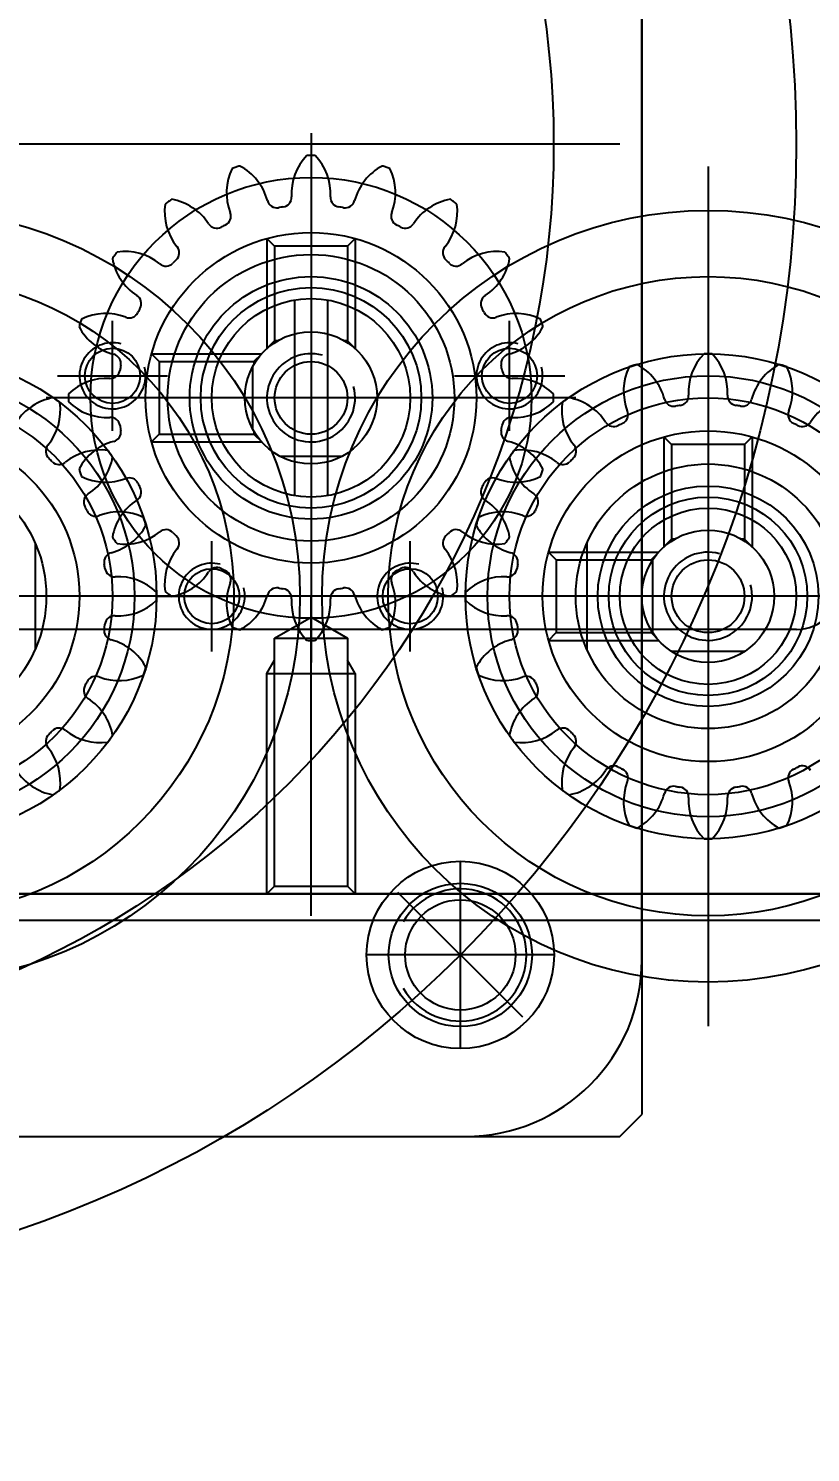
# Model space of a CAD drawing. Header units: inches. Extents: x 0 to 77285, y -118 to 40065.
# Drawn here: x 15796.8 to 15832.3, y 25971.2 to 26035.8 of the extents above; entities that cross this region are included whole.
import ezdxf

# ---------------------------------------------------------------- set-up
doc = ezdxf.new("R2010")
doc.units = ezdxf.units.IN
doc.header["$LTSCALE"] = 5
doc.header["$MEASUREMENT"] = 0
doc.layers.add('A', color=8, linetype='Continuous')
doc.styles.add('SCI', font='')
doc.styles.get('SCI').set_extended_font_data('Gulim')
doc.dimstyles.new('SCH', dxfattribs={"dimtxt": 2.5, "dimasz": 2, "dimexe": 1.25, "dimexo": 0.625, "dimtad": 1, "dimdec": 8, "dimtxsty": 'SCI', "dimcen": 2.5, "dimclrd": 4, "dimclre": 4, "dimclrt": 7, "dimadec": 8, "dimazin": 2, "dimtfac": 1, "dimtdec": 8, "dimtmove": 0, "dimatfit": 3, "dimfxl": 1, "dimarcsym": 0})

# ---------------------------------------------------------------- blocks, each defined once
blk = doc.blocks.new('A$Cc399747e')
for p, q in [((1459.797, 291), (1458.797, 290)), ((1547.797, 291), (1459.797, 291)), ((1540.797, 291), (1466.797, 291)), ((1458.797, 202), (1458.797, 290)), ((1467.027, 287.02), (1467.027, 278.52)), ((1455.797, 247), (1455.797, 286)), ((1464.199, 285.599), (1469.856, 279.942)), ((1458.797, 283), (1458.797, 276)), ((1462.777, 282.77), (1471.277, 282.77)), ((1473.797, 281), (1473.797, 266.447)), ((1617.797, 280), (1042.797, 280)), ((1472.147, 279.65), (1471.797, 280)), ((1471.797, 270), (1471.797, 280)), ((1475.797, 280), (1475.447, 279.65)), ((1475.797, 280), (1475.797, 270)), ((1455.797, 253.5), (1455.797, 279.5)), ((1475.447, 279.65), (1472.147, 279.65)), ((1472.147, 268.4), (1472.147, 279.65)), ((1475.447, 279.65), (1475.447, 268.4)), ((1455.797, 254.5), (1455.797, 278.5)), ((1458.797, 276), (1458.797, 209)), ((1471.797, 270), (1472.147, 269.394)), ((1475.797, 270), (1471.797, 270)), ((1473.797, 245.5), (1473.797, 269.5)), ((1475.797, 270), (1475.447, 269.394)), ((1454.14, 269.001), (1457.454, 269.001)), ((1461.297, 264.102), (1461.297, 268.898)), ((1469.297, 269), (1469.297, 264)), ((1478.297, 269), (1478.297, 264)), ((1486.297, 264.102), (1486.297, 268.898)), ((1463.026, 268.5), (1458.033, 268.5)), ((1458.383, 268.15), (1458.033, 268.5)), ((1458.298, 268.157), (1458.298, 264.843)), ((1458.383, 268.021), (1458.383, 268.15)), ((1462.676, 268.15), (1458.383, 268.15)), ((1463.026, 268.5), (1462.676, 268.15)), ((1462.676, 264.85), (1462.676, 268.15)), ((1473.797, 267.447), (1472.147, 268.4)), ((1475.447, 268.4), (1472.147, 268.4)), ((1475.447, 268.4), (1473.797, 267.447)), ((1436.297, 266.5), (1475.297, 266.5)), ((1442.797, 266.5), (1468.797, 266.5)), ((1443.797, 266.5), (1467.797, 266.5)), ((1471.797, 266.5), (1466.797, 266.5)), ((1472.297, 266.5), (1511.297, 266.5)), ((1480.797, 266.5), (1475.797, 266.5)), ((1478.797, 266.5), (1504.797, 266.5)), ((1479.797, 266.5), (1503.797, 266.5)), ((1458.383, 264.85), (1458.033, 264.5)), ((1458.383, 264.85), (1458.383, 264.979)), ((1462.676, 264.85), (1458.383, 264.85)), ((1463.026, 264.5), (1462.676, 264.85)), ((1473.797, 250), (1473.797, 265)), ((1453.797, 259.272), (1453.797, 264.264)), ((1454.147, 263.914), (1453.797, 264.264)), ((1457.447, 263.914), (1457.797, 264.264)), ((1457.797, 259.272), (1457.797, 264.264)), ((1463.026, 264.5), (1458.033, 264.5)), ((1454.147, 263.914), (1454.277, 263.914)), ((1454.147, 259.622), (1454.147, 263.914)), ((1457.318, 263.914), (1457.447, 263.914)), ((1457.447, 259.622), (1457.447, 263.914)), ((1473.797, 252), (1473.797, 263)), ((1473.047, 253.063), (1473.047, 261.937)), ((1474.547, 253.063), (1474.547, 261.937)), ((1475.22, 260.141), (1472.374, 260.141)), ((1453.797, 259.272), (1454.147, 259.622)), ((1454.147, 259.622), (1457.447, 259.622)), ((1457.797, 259.272), (1457.447, 259.622)), ((1481.026, 259.5), (1476.033, 259.5)), ((1476.383, 259.15), (1476.033, 259.5)), ((1476.383, 259.021), (1476.383, 259.15)), ((1480.676, 259.15), (1476.383, 259.15)), ((1481.026, 259.5), (1480.676, 259.15)), ((1480.676, 255.85), (1480.676, 259.15)), ((1464.797, 259), (1464.797, 254)), ((1476.438, 258.923), (1476.438, 256.077)), ((1482.797, 259), (1482.797, 254)), ((1461.797, 257.5), (1485.797, 257.5)), ((1466.297, 257.5), (1481.297, 257.5)), ((1468.297, 257.5), (1479.297, 257.5)), ((1467.297, 256.5), (1462.297, 256.5)), ((1485.297, 256.5), (1480.297, 256.5)), ((1476.383, 255.85), (1476.033, 255.5)), ((1476.383, 255.85), (1476.383, 255.979)), ((1480.676, 255.85), (1476.383, 255.85)), ((1481.026, 255.5), (1480.676, 255.85)), ((1471.797, 250.272), (1471.797, 255.264)), ((1472.147, 254.914), (1471.797, 255.264)), ((1475.447, 254.914), (1475.797, 255.264)), ((1475.797, 250.272), (1475.797, 255.264)), ((1481.026, 255.5), (1476.033, 255.5)), ((1472.147, 254.914), (1472.277, 254.914)), ((1472.147, 250.622), (1472.147, 254.914)), ((1475.318, 254.914), (1475.447, 254.914)), ((1475.447, 250.622), (1475.447, 254.914)), ((1471.797, 250.272), (1472.147, 250.622)), ((1472.147, 250.622), (1475.447, 250.622)), ((1475.797, 250.272), (1475.447, 250.622)), ((1459.797, 246), (1547.797, 246))]:
    blk.add_line(p, q)
at = {"ltscale": 3}
for p, q in [((1042.797, 281.2), (1617.797, 281.2)), ((1042.797, 280), (1617.797, 280)), ((1451.787, 268), (1547.787, 268))]:
    blk.add_line(p, q, dxfattribs=at)
for centre, radius in [((1503.797, 246), 52.001), ((1503.797, 246), 52.001), ((1467.027, 282.77), 4.25), ((1503.797, 246), 41), ((1467.027, 282.77), 3.25), ((1467.027, 282.77), 2.5), ((1455.797, 266.5), 17.5), ((1491.797, 266.5), 17.5), ((1455.797, 266.5), 14.5), ((1491.797, 266.5), 14.5), ((1455.797, 266.5), 11), ((1491.797, 266.5), 11), ((1455.797, 266.5), 10), ((1491.797, 266.5), 10), ((1455.797, 266.5), 9), ((1491.797, 266.5), 9), ((1455.797, 266.5), 7.5), ((1491.797, 266.5), 7.5), ((1455.797, 266.5), 6), ((1491.797, 266.5), 6), ((1455.797, 266.5), 5), ((1455.797, 266.5), 4.5), ((1455.797, 266.5), 4), ((1455.797, 266.5), 3), ((1455.797, 266.5), 3), ((1455.797, 266.5), 1.65), ((1473.797, 257.5), 10), ((1469.297, 266.5), 1.25), ((1478.297, 266.5), 1.25), ((1473.797, 257.5), 7.5), ((1473.797, 257.5), 6.5), ((1473.797, 257.5), 5.5), ((1473.797, 257.5), 5), ((1473.797, 257.5), 4.5), ((1473.797, 257.5), 4.5), ((1473.797, 257.5), 3), ((1473.797, 257.5), 3), ((1473.797, 257.5), 1.65), ((1464.797, 256.5), 1.25), ((1482.797, 256.5), 1.25), ((1503.797, 228), 20), ((1503.797, 228), 18.5)]:
    blk.add_circle(centre, radius)
for centre, radius, start, end in [((1466.797, 283), 8, 90, 180), ((1467.027, 282.77), 3, 30, 330), ((1457.409, 275.758), 2.5, 135.86546, 183.15785), ((1455.797, 266.5), 11, 90, 90.94936), ((1455.797, 266.5), 11, 89.05064, 90), ((1454.185, 275.758), 2.5, 356.84215, 44.13454), ((1454.47, 275.803), 2.5, 153.86546, 201.15785), ((1455.797, 266.5), 11, 108, 108.94936), ((1455.797, 266.5), 11, 107.05064, 108), ((1451.403, 274.806), 2.5, 14.84215, 62.13454), ((1460.191, 274.806), 2.5, 117.86546, 165.15785), ((1455.797, 266.5), 11, 72, 72.94936), ((1455.797, 266.5), 11, 71.05064, 72), ((1457.125, 275.803), 2.5, 338.84215, 26.13454), ((1454.247, 275.56), 0.442, 194.84215, 279.71096), ((1454.472, 275.596), 0.442, 278.28904, 3.15785), ((1457.122, 275.596), 0.442, 176.84215, 261.71096), ((1457.348, 275.56), 0.442, 260.28904, 345.15785), ((1462.543, 273.042), 2.5, 99.86546, 147.15785), ((1459.935, 274.937), 2.5, 320.84215, 8.13454), ((1455.797, 266.5), 11, 54, 54.94936), ((1455.797, 266.5), 11, 53.05064, 54), ((1487.66, 274.937), 2.5, 171.86546, 219.15785), ((1491.797, 266.5), 11, 126, 126.94936), ((1491.797, 266.5), 11, 125.05064, 126), ((1485.052, 273.042), 2.5, 32.84215, 80.13454), ((1451.726, 274.741), 0.442, 296.28904, 21.15785), ((1455.797, 266.5), 8.75, 99, 99.71096), ((1455.797, 266.5), 8.75, 98.28904, 99), ((1455.797, 266.5), 8.75, 81, 81.71096), ((1455.797, 266.5), 8.75, 80.28904, 81), ((1459.868, 274.741), 0.442, 158.84215, 243.71096), ((1451.523, 274.637), 0.442, 212.84215, 297.71096), ((1455.797, 266.5), 8.75, 117, 117.71096), ((1455.797, 266.5), 8.75, 116.28904, 117), ((1455.797, 266.5), 8.75, 63, 63.71096), ((1455.797, 266.5), 8.75, 62.28904, 63), ((1460.071, 274.637), 0.442, 242.28904, 327.15785), ((1462.215, 273.08), 0.442, 140.84215, 225.71096), ((1485.379, 273.08), 0.442, 314.28904, 39.15785), ((1455.797, 266.5), 8.75, 45, 45.71096), ((1455.797, 266.5), 8.75, 44.28904, 45), ((1462.377, 272.918), 0.442, 224.28904, 309.15785), ((1464.234, 270.637), 2.5, 81.86546, 129.15785), ((1462.339, 273.246), 2.5, 302.84215, 350.13454), ((1455.797, 266.5), 11, 36, 36.94936), ((1455.797, 266.5), 11, 35.05064, 36), ((1491.797, 266.5), 11, 144, 144.94936), ((1485.255, 273.246), 2.5, 189.86546, 237.15785), ((1491.797, 266.5), 11, 143.05064, 144), ((1483.36, 270.637), 2.5, 50.84215, 98.13454), ((1485.218, 272.918), 0.442, 230.84215, 315.71096), ((1491.797, 266.5), 8.75, 135, 135.71096), ((1491.797, 266.5), 8.75, 134.28904, 135), ((1463.935, 270.774), 0.442, 122.84215, 207.71096), ((1483.66, 270.774), 0.442, 332.28904, 57.15785), ((1455.797, 266.5), 8.75, 27, 27.71096), ((1455.797, 266.5), 8.75, 26.28904, 27), ((1464.038, 270.571), 0.442, 206.28904, 291.15785), ((1465.1, 267.828), 2.5, 63.86546, 111.15785), ((1455.797, 266.5), 11, 18, 18.94936), ((1491.797, 266.5), 11, 161.05064, 162), ((1482.495, 267.828), 2.5, 68.84215, 116.13454), ((1483.556, 270.571), 0.442, 248.84215, 333.71096), ((1491.797, 266.5), 8.75, 153, 153.71096), ((1491.797, 266.5), 8.75, 152.28904, 153), ((1464.104, 270.894), 2.5, 284.84215, 332.13454), ((1455.797, 266.5), 11, 17.05064, 18), ((1491.797, 266.5), 11, 162, 162.94936), ((1483.491, 270.894), 2.5, 207.86546, 255.15785), ((1455.797, 266.5), 2, 255, 195), ((1464.857, 268.051), 0.442, 104.84215, 189.71096), ((1475.409, 266.758), 2.5, 135.86546, 183.15785), ((1473.797, 257.5), 11, 90, 90.94936), ((1473.797, 257.5), 11, 89.05064, 90), ((1472.185, 266.758), 2.5, 356.84215, 44.13454), ((1482.737, 268.051), 0.442, 350.28904, 75.15785), ((1455.797, 266.5), 8.75, 9, 9.71096), ((1455.797, 266.5), 8.75, 8.28904, 9), ((1464.893, 267.825), 0.442, 188.28904, 273.15785), ((1469.297, 266.5), 1.5, 255, 195), ((1472.47, 266.803), 2.5, 153.86546, 201.15785), ((1473.797, 257.5), 11, 108, 108.94936), ((1473.797, 257.5), 11, 107.05064, 108), ((1469.403, 265.806), 2.5, 14.84215, 62.13454), ((1478.191, 265.806), 2.5, 117.86546, 165.15785), ((1478.297, 266.5), 1.5, 255, 195), ((1473.797, 257.5), 11, 72, 72.94936), ((1473.797, 257.5), 11, 71.05064, 72), ((1475.125, 266.803), 2.5, 338.84215, 26.13454), ((1482.702, 267.825), 0.442, 266.84215, 351.71096), ((1491.797, 266.5), 8.75, 171, 171.71096), ((1491.797, 266.5), 8.75, 170.28904, 171), ((1465.055, 264.888), 2.5, 45.86546, 93.15785), ((1482.54, 264.888), 2.5, 86.84215, 134.13454), ((1465.055, 268.112), 2.5, 266.84215, 314.13454), ((1455.797, 266.5), 11, 360, 0.94936), ((1455.797, 266.5), 11, 359.05064, 0), ((1469.66, 265.937), 2.5, 171.86546, 219.15785), ((1473.797, 257.5), 11, 126, 126.94936), ((1473.797, 257.5), 11, 125.05064, 126), ((1467.052, 264.042), 2.5, 32.84215, 80.13454), ((1472.247, 266.56), 0.442, 194.84215, 279.71096), ((1473.797, 257.5), 8.75, 99, 99.71096), ((1473.797, 257.5), 8.75, 98.28904, 99), ((1472.472, 266.596), 0.442, 278.28904, 3.15785), ((1475.122, 266.596), 0.442, 176.84215, 261.71096), ((1473.797, 257.5), 8.75, 81, 81.71096), ((1473.797, 257.5), 8.75, 80.28904, 81), ((1475.348, 266.56), 0.442, 260.28904, 345.15785), ((1480.543, 264.042), 2.5, 99.86546, 147.15785), ((1477.935, 265.937), 2.5, 320.84215, 8.13454), ((1473.797, 257.5), 11, 54, 54.94936), ((1473.797, 257.5), 11, 53.05064, 54), ((1491.797, 266.5), 11, 179.05064, 180), ((1491.797, 266.5), 11, 180, 180.94936), ((1482.54, 268.112), 2.5, 225.86546, 273.15785), ((1464.893, 265.175), 0.442, 86.84215, 171.71096), ((1469.726, 265.741), 0.442, 296.28904, 21.15785), ((1477.868, 265.741), 0.442, 158.84215, 243.71096), ((1482.702, 265.175), 0.442, 8.28904, 93.15785), ((1464.857, 264.95), 0.442, 170.28904, 255.15785), ((1455.797, 266.5), 8.75, 350.28904, 351), ((1455.797, 266.5), 8.75, 351, 351.71096), ((1469.523, 265.637), 0.442, 212.84215, 297.71096), ((1473.797, 257.5), 8.75, 117, 117.71096), ((1473.797, 257.5), 8.75, 116.28904, 117), ((1473.797, 257.5), 8.75, 63, 63.71096), ((1473.797, 257.5), 8.75, 62.28904, 63), ((1478.071, 265.637), 0.442, 242.28904, 327.15785), ((1482.737, 264.95), 0.442, 284.84215, 9.71096), ((1491.797, 266.5), 8.75, 188.28904, 189), ((1491.797, 266.5), 8.75, 189, 189.71096), ((1464.104, 262.106), 2.5, 27.86546, 75.15785), ((1467.379, 264.08), 0.442, 314.28904, 39.15785), ((1480.215, 264.08), 0.442, 140.84215, 225.71096), ((1483.491, 262.106), 2.5, 104.84215, 152.13454), ((1473.797, 257.5), 11, 144, 144.94936), ((1467.255, 264.246), 2.5, 189.86546, 237.15785), ((1473.797, 257.5), 11, 143.05064, 144), ((1465.36, 261.637), 2.5, 50.84215, 98.13454), ((1467.218, 263.918), 0.442, 230.84215, 315.71096), ((1473.797, 257.5), 8.75, 135, 135.71096), ((1473.797, 257.5), 8.75, 134.28904, 135), ((1473.797, 257.5), 8.75, 45, 45.71096), ((1473.797, 257.5), 8.75, 44.28904, 45), ((1480.377, 263.918), 0.442, 224.28904, 309.15785), ((1482.234, 261.637), 2.5, 81.86546, 129.15785), ((1480.339, 264.246), 2.5, 302.84215, 350.13454), ((1473.797, 257.5), 11, 36, 36.94936), ((1473.797, 257.5), 11, 35.05064, 36), ((1465.1, 265.172), 2.5, 248.84215, 296.13454), ((1455.797, 266.5), 11, 341.05064, 342), ((1455.797, 266.5), 11, 342, 342.94936), ((1491.797, 266.5), 11, 197.05064, 198), ((1491.797, 266.5), 11, 198, 198.94936), ((1482.495, 265.172), 2.5, 243.86546, 291.15785), ((1463.935, 262.226), 0.442, 152.28904, 237.15785), ((1455.797, 266.5), 8.75, 332.28904, 333), ((1455.797, 266.5), 8.75, 333, 333.71096), ((1464.038, 262.429), 0.442, 68.84215, 153.71096), ((1483.556, 262.429), 0.442, 26.28904, 111.15785), ((1483.66, 262.226), 0.442, 302.84215, 27.71096), ((1491.797, 266.5), 8.75, 206.28904, 207), ((1491.797, 266.5), 8.75, 207, 207.71096), ((1462.339, 259.754), 2.5, 9.86546, 57.15785), ((1465.66, 261.774), 0.442, 332.28904, 57.15785), ((1481.935, 261.774), 0.442, 122.84215, 207.71096), ((1485.255, 259.754), 2.5, 122.84215, 170.13454), ((1473.797, 257.5), 11, 161.05064, 162), ((1464.495, 258.828), 2.5, 68.84215, 116.13454), ((1465.556, 261.571), 0.442, 248.84215, 333.71096), ((1473.797, 257.5), 8.75, 153, 153.71096), ((1473.797, 257.5), 8.75, 152.28904, 153), ((1473.797, 257.5), 8.75, 27, 27.71096), ((1473.797, 257.5), 8.75, 26.28904, 27), ((1482.038, 261.571), 0.442, 206.28904, 291.15785), ((1483.1, 258.828), 2.5, 63.86546, 111.15785), ((1473.797, 257.5), 11, 18, 18.94936), ((1455.797, 266.5), 8.75, 315, 315.71096), ((1462.377, 260.082), 0.442, 50.84215, 135.71096), ((1464.234, 262.363), 2.5, 230.84215, 278.13454), ((1473.797, 257.5), 11, 162, 162.94936), ((1465.491, 261.894), 2.5, 207.86546, 255.15785), ((1482.104, 261.894), 2.5, 284.84215, 332.13454), ((1483.36, 262.363), 2.5, 261.86546, 309.15785), ((1473.797, 257.5), 11, 17.05064, 18), ((1485.218, 260.082), 0.442, 44.28904, 129.15785), ((1491.797, 266.5), 8.75, 224.28904, 225), ((1462.215, 259.921), 0.442, 134.28904, 219.15785), ((1455.797, 266.5), 8.75, 314.28904, 315), ((1455.797, 266.5), 11, 323.05064, 324), ((1455.797, 266.5), 11, 324, 324.94936), ((1491.797, 266.5), 11, 215.05064, 216), ((1491.797, 266.5), 11, 216, 216.94936), ((1491.797, 266.5), 8.75, 225, 225.71096), ((1485.379, 259.921), 0.442, 320.84215, 45.71096), ((1459.935, 258.063), 2.5, 351.86546, 39.15785), ((1464.737, 259.051), 0.442, 350.28904, 75.15785), ((1473.797, 257.5), 2, 255, 195), ((1482.857, 259.051), 0.442, 104.84215, 189.71096), ((1487.66, 258.063), 2.5, 140.84215, 188.13454), ((1449.052, 259.958), 2.5, 279.86546, 327.15785), ((1451.523, 258.363), 0.442, 62.28904, 147.15785), ((1455.797, 266.5), 8.75, 242.28904, 243), ((1455.797, 266.5), 8.75, 243, 243.71096), ((1451.726, 258.259), 0.442, 338.84215, 63.71096), ((1459.868, 258.259), 0.442, 116.28904, 201.15785), ((1455.797, 266.5), 8.75, 296.28904, 297), ((1455.797, 266.5), 8.75, 297, 297.71096), ((1460.071, 258.363), 0.442, 32.84215, 117.71096), ((1462.543, 259.958), 2.5, 212.84215, 260.13454), ((1464.54, 255.888), 2.5, 86.84215, 134.13454), ((1464.702, 258.825), 0.442, 266.84215, 351.71096), ((1473.797, 257.5), 8.75, 171, 171.71096), ((1473.797, 257.5), 8.75, 170.28904, 171), ((1473.797, 257.5), 8.75, 9, 9.71096), ((1473.797, 257.5), 8.75, 8.28904, 9), ((1482.893, 258.825), 0.442, 188.28904, 273.15785), ((1483.055, 255.888), 2.5, 45.86546, 93.15785), ((1485.052, 259.958), 2.5, 279.86546, 327.15785), ((1454.47, 257.197), 2.5, 158.84215, 206.13454), ((1454.247, 257.44), 0.442, 80.28904, 165.15785), ((1455.797, 266.5), 8.75, 260.28904, 261), ((1455.797, 266.5), 8.75, 261, 261.71096), ((1454.472, 257.405), 0.442, 356.84215, 81.71096), ((1457.122, 257.405), 0.442, 98.28904, 183.15785), ((1455.797, 266.5), 8.75, 278.28904, 279), ((1455.797, 266.5), 8.75, 279, 279.71096), ((1457.348, 257.44), 0.442, 14.84215, 99.71096), ((1457.125, 257.197), 2.5, 333.86546, 21.15785), ((1464.797, 256.5), 1.5, 255, 195), ((1482.797, 256.5), 1.5, 255, 195), ((1451.403, 258.194), 2.5, 297.86546, 345.15785), ((1457.409, 257.242), 2.5, 176.84215, 224.13454), ((1454.185, 257.242), 2.5, 315.86546, 3.15785), ((1460.191, 258.194), 2.5, 194.84215, 242.13454), ((1455.797, 266.5), 11, 305.05064, 306), ((1455.797, 266.5), 11, 306, 306.94936), ((1473.797, 257.5), 11, 179.05064, 180), ((1473.797, 257.5), 11, 180, 180.94936), ((1464.54, 259.112), 2.5, 225.86546, 273.15785), ((1483.055, 259.112), 2.5, 266.84215, 314.13454), ((1473.797, 257.5), 11, 360, 0.94936), ((1473.797, 257.5), 11, 359.05064, 0), ((1491.797, 266.5), 11, 233.05064, 234), ((1491.797, 266.5), 11, 234, 234.94936), ((1464.702, 256.175), 0.442, 8.28904, 93.15785), ((1482.893, 256.175), 0.442, 86.84215, 171.71096), ((1455.797, 266.5), 11, 251.05064, 252), ((1455.797, 266.5), 11, 252, 252.94936), ((1455.797, 266.5), 11, 287.05064, 288), ((1455.797, 266.5), 11, 288, 288.94936), ((1464.737, 255.95), 0.442, 284.84215, 9.71096), ((1473.797, 257.5), 8.75, 188.28904, 189), ((1473.797, 257.5), 8.75, 189, 189.71096), ((1482.857, 255.95), 0.442, 170.28904, 255.15785), ((1473.797, 257.5), 8.75, 350.28904, 351), ((1473.797, 257.5), 8.75, 351, 351.71096), ((1455.797, 266.5), 11, 269.05064, 270), ((1455.797, 266.5), 11, 270, 270.94936), ((1465.491, 253.106), 2.5, 104.84215, 152.13454), ((1482.104, 253.106), 2.5, 27.86546, 75.15785), ((1473.797, 257.5), 11, 197.05064, 198), ((1473.797, 257.5), 11, 198, 198.94936), ((1464.495, 256.172), 2.5, 243.86546, 291.15785), ((1465.556, 253.429), 0.442, 26.28904, 111.15785), ((1482.038, 253.429), 0.442, 68.84215, 153.71096), ((1483.1, 256.172), 2.5, 248.84215, 296.13454), ((1473.797, 257.5), 11, 341.05064, 342), ((1473.797, 257.5), 11, 342, 342.94936), ((1465.66, 253.226), 0.442, 302.84215, 27.71096), ((1473.797, 257.5), 8.75, 206.28904, 207), ((1473.797, 257.5), 8.75, 207, 207.71096), ((1481.935, 253.226), 0.442, 152.28904, 237.15785), ((1473.797, 257.5), 8.75, 332.28904, 333), ((1473.797, 257.5), 8.75, 333, 333.71096), ((1467.255, 250.754), 2.5, 122.84215, 170.13454), ((1480.339, 250.754), 2.5, 9.86546, 57.15785), ((1465.36, 253.363), 2.5, 261.86546, 309.15785), ((1467.218, 251.082), 0.442, 44.28904, 129.15785), ((1473.797, 257.5), 8.75, 224.28904, 225), ((1473.797, 257.5), 8.75, 225, 225.71096), ((1473.797, 257.5), 8.75, 314.28904, 315), ((1473.797, 257.5), 8.75, 315, 315.71096), ((1480.377, 251.082), 0.442, 50.84215, 135.71096), ((1482.234, 253.363), 2.5, 230.84215, 278.13454), ((1473.797, 257.5), 11, 215.05064, 216), ((1473.797, 257.5), 11, 216, 216.94936), ((1469.66, 249.063), 2.5, 140.84215, 188.13454), ((1467.379, 250.921), 0.442, 320.84215, 45.71096), ((1480.215, 250.921), 0.442, 134.28904, 219.15785), ((1477.935, 249.063), 2.5, 351.86546, 39.15785), ((1473.797, 257.5), 11, 323.05064, 324), ((1473.797, 257.5), 11, 324, 324.94936), ((1467.052, 250.958), 2.5, 279.86546, 327.15785), ((1469.523, 249.363), 0.442, 62.28904, 147.15785), ((1473.797, 257.5), 8.75, 242.28904, 243), ((1473.797, 257.5), 8.75, 243, 243.71096), ((1469.726, 249.259), 0.442, 338.84215, 63.71096), ((1477.868, 249.259), 0.442, 116.28904, 201.15785), ((1473.797, 257.5), 8.75, 296.28904, 297), ((1473.797, 257.5), 8.75, 297, 297.71096), ((1478.071, 249.363), 0.442, 32.84215, 117.71096), ((1480.543, 250.958), 2.5, 212.84215, 260.13454), ((1473.797, 257.5), 11, 233.05064, 234), ((1472.47, 248.197), 2.5, 158.84215, 206.13454), ((1472.247, 248.44), 0.442, 80.28904, 165.15785), ((1473.797, 257.5), 8.75, 260.28904, 261), ((1473.797, 257.5), 8.75, 261, 261.71096), ((1472.472, 248.405), 0.442, 356.84215, 81.71096), ((1475.122, 248.405), 0.442, 98.28904, 183.15785), ((1473.797, 257.5), 8.75, 278.28904, 279), ((1473.797, 257.5), 8.75, 279, 279.71096), ((1475.348, 248.44), 0.442, 14.84215, 99.71096), ((1475.125, 248.197), 2.5, 333.86546, 21.15785), ((1473.797, 257.5), 11, 306, 306.94936), ((1473.797, 257.5), 11, 234, 234.94936), ((1469.403, 249.194), 2.5, 297.86546, 345.15785), ((1475.409, 248.242), 2.5, 176.84215, 224.13454), ((1472.185, 248.242), 2.5, 315.86546, 3.15785), ((1478.191, 249.194), 2.5, 194.84215, 242.13454), ((1473.797, 257.5), 11, 305.05064, 306), ((1473.797, 257.5), 11, 251.05064, 252), ((1473.797, 257.5), 11, 252, 252.94936), ((1473.797, 257.5), 11, 287.05064, 288), ((1473.797, 257.5), 11, 288, 288.94936), ((1473.797, 257.5), 11, 269.05064, 270), ((1473.797, 257.5), 11, 270, 270.94936)]:
    blk.add_arc(centre, radius, start, end)
blk.add_arc((1451.787, 266), 2, 90, 180, dxfattribs=at)
blk = doc.blocks.new('*D366')
at = {"color": 4, "lineweight": -2, "transparency": 16777216}
for p, q in [((12554.65, 23925.55), (12554.65, 28076.143)), ((17979.65, 23925.05), (17979.65, 28076.143)), ((12714.65, 27976.143), (17819.65, 27976.143))]:
    blk.add_line(p, q, dxfattribs=at)
at = {"color": 4, "transparency": 16777216}
for points in [[(12714.65, 28002.81), (12714.65, 27949.477), (12554.65, 27976.143)], [(17819.65, 28002.81), (17819.65, 27949.477), (17979.65, 27976.143)]]:
    blk.add_solid(points, dxfattribs=at)
at = {"layer": 'Defpoints', "color": 0, "transparency": 16777216}
for p in [(17979.65, 27976.143), (12554.65, 23875.55), (17979.65, 23875.05)]:
    blk.add_point(p, dxfattribs=at)
at = {"color": 7, "transparency": 16777216, "insert": (15267.15, 28128.806), "char_height": 200, "attachment_point": 5, "style": 'SCI'}
blk.add_mtext('5425', dxfattribs=at)
blk = doc.blocks.new('*D367')
at = {"color": 4, "lineweight": -2, "transparency": 16777216}
for p, q in [((12554.65, 23925.55), (12554.65, 29140.675)), ((21064.65, 23433.05), (21064.65, 29140.675)), ((12714.65, 29040.675), (20904.65, 29040.675))]:
    blk.add_line(p, q, dxfattribs=at)
at = {"color": 4, "transparency": 16777216}
for points in [[(12714.65, 29067.342), (12714.65, 29014.009), (12554.65, 29040.675)], [(20904.65, 29067.342), (20904.65, 29014.009), (21064.65, 29040.675)]]:
    blk.add_solid(points, dxfattribs=at)
at = {"layer": 'Defpoints', "color": 0, "transparency": 16777216}
for p in [(21064.65, 29040.675), (12554.65, 23875.55), (21064.65, 23383.05)]:
    blk.add_point(p, dxfattribs=at)
at = {"color": 7, "transparency": 16777216, "insert": (16809.65, 29193.472), "char_height": 200, "attachment_point": 5, "style": 'SCI'}
blk.add_mtext('8510', dxfattribs=at)
blk = doc.blocks.new('*D374')
at = {"color": 4, "lineweight": -2, "transparency": 16777216}
for p, q in [((12554.65, 23925.55), (12554.65, 30215.876)), ((37924.65, 23433.05), (37924.65, 30215.876)), ((12714.65, 30115.876), (37764.65, 30115.876))]:
    blk.add_line(p, q, dxfattribs=at)
at = {"color": 4, "transparency": 16777216}
for points in [[(12714.65, 30142.543), (12714.65, 30089.21), (12554.65, 30115.876)], [(37764.65, 30142.543), (37764.65, 30089.21), (37924.65, 30115.876)]]:
    blk.add_solid(points, dxfattribs=at)
at = {"layer": 'Defpoints', "color": 0, "transparency": 16777216}
for p in [(37924.65, 30115.876), (12554.65, 23875.55), (37924.65, 23383.05)]:
    blk.add_point(p, dxfattribs=at)
at = {"color": 7, "transparency": 16777216, "insert": (25239.65, 30268.539), "char_height": 200, "attachment_point": 5, "style": 'SCI'}
blk.add_mtext('25370', dxfattribs=at)

msp = doc.modelspace()

# ---------------------------------------------------------------- block references
at = {"layer": 'A', "rotation": 180}
msp.add_blockref('A$Cc399747e', (17283.44187244, 26276.55060516), dxfattribs=at)

# ---------------------------------------------------------------- dimensions: what is measured, and where the dimension line sits
for base, p2, picture, middle in [((37924.649780898, 30115.8761734788), (37924.649780898, 23383.0504762948), '*D374', (25239.649780898, 30268.5392893244)), ((21064.649780898, 29040.6754827387), (21064.649780898, 23383.0504762948), '*D367', (16809.649780898, 29193.4717543765)), ((17979.649780898, 27976.1433020648), (17979.649780898, 23875.0504762948), '*D366', (15267.149780898, 28128.8064179103))]:
    dim = msp.add_linear_dim(base=base, p1=(12554.649780898, 23875.5504762968), p2=p2, dimstyle='SCH', override={"dimscale": 80})
    dim.commit()
    dim.dimension.update_dxf_attribs({"geometry": picture, "text_midpoint": middle})

doc.saveas('drawing.dxf')
